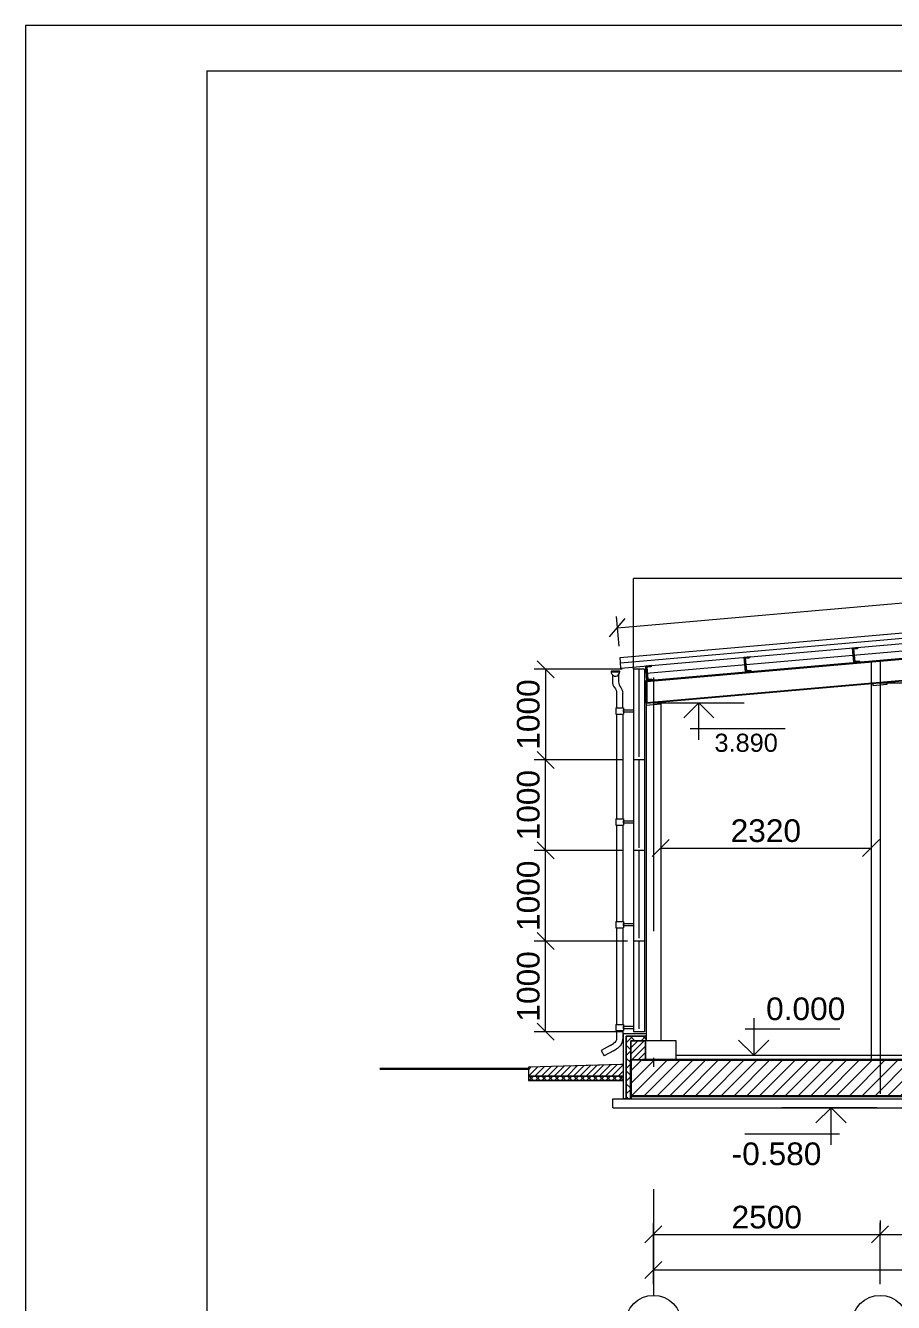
# Model space of a CAD drawing. Header units: metres. Extents: x 14775 to 14878, y 5674 to 5737.
# Drawn here: x 14798.84 to 14808.42, y 5689.66 to 5703.75 of the extents above; entities that cross this region are included whole.
import ezdxf
from ezdxf.enums import TextEntityAlignment as Align

# ---------------------------------------------------------------- set-up
doc = ezdxf.new("R2010")
doc.units = ezdxf.units.M
doc.header["$MEASUREMENT"] = 0
doc.linetypes.add('DGN Style 3', pattern=[4.89804, 3.4986, -1.39944])
doc.linetypes.add('DGN Style 4', pattern=[5.601258, 2.79888, -1.39944, 0.003499, -1.39944])
doc.layers.get('Defpoints').update_dxf_attribs({"lineweight": 0})
for name, color, linetype, lineweight in [('Level 50', 7, 'Continuous', 0), ('Level 63', 7, 'Continuous', 0), ('Стены', 7, 'Continuous', 13), ('Стойки', 7, 'Continuous', 13), ('ЧЕРТЕЖ', 7, 'Continuous', 0)]:
    doc.layers.add(name, color=color, linetype=linetype, lineweight=lineweight)
doc.styles.add('Style-Arial', font='arial.ttf')
doc.styles.add('Style-txt', font='txt.shx')
doc.linetypes.add('Batt', pattern='A,-0.079,[3,dgnlstyle-ARCHLSTY.shx,S=0.002488,R=0,X=0,Y=0],-0.079', length=0.158)
doc.dimstyles.new('100', dxfattribs={"dimtxt": 0.25, "dimasz": 0.1875, "dimexe": 0.125, "dimexo": 0.125, "dimgap": 0.0625, "dimtad": 1, "dimdec": 0, "dimlfac": 1000, "dimzin": 11, "dimdsep": 46, "dimtxsty": 'Style-txt', "dimblk": 'OBLIQUE', "dimcen": 0.09, "dimadec": 0, "dimazin": 3, "dimtfac": 1, "dimtdec": 0, "dimtmove": 0, "dimatfit": 3, "dimldrblk": 'TerminatorOpen', "dimfxl": 1, "dimfrac": 2, "dimtzin": 11, "dimlwd": 0, "dimlwe": 0, "dimarcsym": 0})

# ---------------------------------------------------------------- blocks, each defined once
blk = doc.blocks.new('*U51')
at = {"layer": 'Level 50', "color": 7, "linetype": 'Continuous', "lineweight": 0}
for p, q in [((10.511, 14.855), (-10.489, 14.855)), ((-10.489, 14.855), (-10.489, -14.845))]:
    blk.add_line(p, q, dxfattribs=at)
at = {"layer": 'Level 50', "color": 7, "linetype": 'Continuous', "lineweight": 13}
for q in [(-8.489, -14.345), (10.011, 14.355)]:
    blk.add_line((-8.489, 14.355), q, dxfattribs=at)
blk = doc.blocks.new('формат А4_1')
at = {"layer": 'Level 50', "color": 7, "linetype": 'Continuous', "lineweight": 0}
blk.add_blockref('*U51', (10.489, -14.855), dxfattribs=at)
blk = doc.blocks.new('_Oblique')
at = {"color": 0, "linetype": 'ByBlock', "lineweight": -2}
blk.add_line((0.5, 0.5), (-0.5, -0.5), dxfattribs=at)
blk = doc.blocks.new('*D52')
at = {"layer": 'Defpoints', "color": 0, "linetype": 'Continuous', "lineweight": 0, "transparency": 16777216}
for p in [(14805.769, 5691.029), (14813.769, 5691.029), (14813.769, 5690.015)]:
    blk.add_point(p, dxfattribs=at)
at = {"layer": 'ЧЕРТЕЖ', "color": 7, "linetype": 'Continuous', "lineweight": 0, "transparency": 16777216}
for p, q in [((14805.769, 5690.904), (14805.769, 5689.89)), ((14813.769, 5690.904), (14813.769, 5689.89))]:
    blk.add_line(p, q, dxfattribs=at)
at = {"layer": 'ЧЕРТЕЖ', "color": 0, "linetype": 'Continuous', "lineweight": 0, "transparency": 16777216}
blk.add_line((14805.769, 5690.015), (14813.769, 5690.015), dxfattribs=at)
at = {"layer": 'ЧЕРТЕЖ', "color": 0, "linetype": 'Continuous', "lineweight": 0, "transparency": 16777216, "xscale": 0.1875, "yscale": 0.1875, "zscale": 0.1875, "rotation": 180}
blk.add_blockref('_Oblique', (14805.769, 5690.015), dxfattribs=at)
at = {"layer": 'ЧЕРТЕЖ', "color": 0, "linetype": 'Continuous', "lineweight": 0, "transparency": 16777216, "xscale": 0.1875, "yscale": 0.1875, "zscale": 0.1875}
blk.add_blockref('_Oblique', (14813.769, 5690.015), dxfattribs=at)
at = {"layer": 'ЧЕРТЕЖ', "color": 0, "linetype": 'Continuous', "lineweight": 0, "transparency": 16777216, "insert": (14809.769, 5690.205), "char_height": 0.25, "attachment_point": 5, "style": 'Style-Arial'}
blk.add_mtext('8000', dxfattribs=at)
blk = doc.blocks.new('TerminatorOpen')
at = {"color": 0, "linetype": 'ByBlock', "lineweight": -2}
for q in [(-1, 0.5), (-1, 0), (-1, -0.5)]:
    blk.add_line((0, 0), q, dxfattribs=at)
blk = doc.blocks.new('*U54')
at = {"color": 7, "linetype": 'Continuous', "lineweight": 0}
for p, q in [((-0.393, 0.204), (-0.393, -0.204)), ((0.559, 0.083), (-0.488, 0.083))]:
    blk.add_line(p, q, dxfattribs=at)
at = {"color": 7, "linetype": 'Continuous', "lineweight": 13}
for q in [(-0.559, -0.038), (-0.227, -0.038)]:
    blk.add_line((-0.393, -0.204), q, dxfattribs=at)
blk = doc.blocks.new('*D59')
at = {"layer": 'Defpoints', "color": 0, "linetype": 'Continuous', "lineweight": 0, "transparency": 16777216}
for p in [(14804.579, 5693.643), (14805.609, 5693.643), (14805.549, 5692.643)]:
    blk.add_point(p, dxfattribs=at)
at = {"layer": 'ЧЕРТЕЖ', "color": 7, "linetype": 'Continuous', "lineweight": 0, "transparency": 16777216}
for p, q in [((14805.484, 5693.643), (14804.454, 5693.643)), ((14805.424, 5692.643), (14804.454, 5692.643))]:
    blk.add_line(p, q, dxfattribs=at)
at = {"layer": 'ЧЕРТЕЖ', "color": 0, "linetype": 'Continuous', "lineweight": 0, "transparency": 16777216}
blk.add_line((14804.579, 5692.643), (14804.579, 5693.643), dxfattribs=at)
at = {"layer": 'ЧЕРТЕЖ', "color": 0, "linetype": 'Continuous', "lineweight": 0, "transparency": 16777216, "xscale": 0.1875, "yscale": 0.1875, "zscale": 0.1875}
for p, rotation in [((14804.579, 5693.643), 90), ((14804.579, 5692.643), 270)]:
    blk.add_blockref('_Oblique', p, dxfattribs=dict(at, rotation=rotation))
at = {"layer": 'ЧЕРТЕЖ', "color": 0, "linetype": 'Continuous', "lineweight": 0, "transparency": 16777216, "insert": (14804.389, 5693.143), "char_height": 0.25, "attachment_point": 5, "rotation": 90, "style": 'Style-Arial'}
blk.add_mtext('1000', dxfattribs=at)
blk = doc.blocks.new('*D60')
at = {"layer": 'Defpoints', "color": 0, "linetype": 'Continuous', "lineweight": 0, "transparency": 16777216}
for p in [(14804.579, 5694.643), (14805.549, 5694.643), (14805.549, 5693.643)]:
    blk.add_point(p, dxfattribs=at)
at = {"layer": 'ЧЕРТЕЖ', "color": 7, "linetype": 'Continuous', "lineweight": 0, "transparency": 16777216}
for p, q in [((14805.424, 5694.643), (14804.454, 5694.643)), ((14805.424, 5693.643), (14804.454, 5693.643))]:
    blk.add_line(p, q, dxfattribs=at)
at = {"layer": 'ЧЕРТЕЖ', "color": 0, "linetype": 'Continuous', "lineweight": 0, "transparency": 16777216}
blk.add_line((14804.579, 5693.643), (14804.579, 5694.643), dxfattribs=at)
at = {"layer": 'ЧЕРТЕЖ', "color": 0, "linetype": 'Continuous', "lineweight": 0, "transparency": 16777216, "xscale": 0.1875, "yscale": 0.1875, "zscale": 0.1875}
for p, rotation in [((14804.579, 5694.643), 90), ((14804.579, 5693.643), 270)]:
    blk.add_blockref('_Oblique', p, dxfattribs=dict(at, rotation=rotation))
at = {"layer": 'ЧЕРТЕЖ', "color": 0, "linetype": 'Continuous', "lineweight": 0, "transparency": 16777216, "insert": (14804.389, 5694.143), "char_height": 0.25, "attachment_point": 5, "rotation": 90, "style": 'Style-Arial'}
blk.add_mtext('1000', dxfattribs=at)
blk = doc.blocks.new('*D61')
at = {"layer": 'Defpoints', "color": 0, "linetype": 'Continuous', "lineweight": 0, "transparency": 16777216}
for p in [(14804.579, 5695.643), (14805.549, 5695.643), (14805.549, 5694.643)]:
    blk.add_point(p, dxfattribs=at)
at = {"layer": 'ЧЕРТЕЖ', "color": 7, "linetype": 'Continuous', "lineweight": 0, "transparency": 16777216}
for p, q in [((14805.424, 5695.643), (14804.454, 5695.643)), ((14805.424, 5694.643), (14804.454, 5694.643))]:
    blk.add_line(p, q, dxfattribs=at)
at = {"layer": 'ЧЕРТЕЖ', "color": 0, "linetype": 'Continuous', "lineweight": 0, "transparency": 16777216}
blk.add_line((14804.579, 5694.643), (14804.579, 5695.643), dxfattribs=at)
at = {"layer": 'ЧЕРТЕЖ', "color": 0, "linetype": 'Continuous', "lineweight": 0, "transparency": 16777216, "xscale": 0.1875, "yscale": 0.1875, "zscale": 0.1875}
for p, rotation in [((14804.579, 5695.643), 90), ((14804.579, 5694.643), 270)]:
    blk.add_blockref('_Oblique', p, dxfattribs=dict(at, rotation=rotation))
at = {"layer": 'ЧЕРТЕЖ', "color": 0, "linetype": 'Continuous', "lineweight": 0, "transparency": 16777216, "insert": (14804.389, 5695.143), "char_height": 0.25, "attachment_point": 5, "rotation": 90, "style": 'Style-Arial'}
blk.add_mtext('1000', dxfattribs=at)
blk = doc.blocks.new('*D62')
at = {"layer": 'Defpoints', "color": 0, "linetype": 'Continuous', "lineweight": 0, "transparency": 16777216}
for p in [(14805.549, 5696.643), (14804.579, 5695.643), (14805.549, 5695.643)]:
    blk.add_point(p, dxfattribs=at)
at = {"layer": 'ЧЕРТЕЖ', "color": 7, "linetype": 'Continuous', "lineweight": 0, "transparency": 16777216}
for p, q in [((14805.424, 5696.643), (14804.454, 5696.643)), ((14805.424, 5695.643), (14804.454, 5695.643))]:
    blk.add_line(p, q, dxfattribs=at)
at = {"layer": 'ЧЕРТЕЖ', "color": 0, "linetype": 'Continuous', "lineweight": 0, "transparency": 16777216}
blk.add_line((14804.579, 5696.643), (14804.579, 5695.643), dxfattribs=at)
at = {"layer": 'ЧЕРТЕЖ', "color": 0, "linetype": 'Continuous', "lineweight": 0, "transparency": 16777216, "xscale": 0.1875, "yscale": 0.1875, "zscale": 0.1875}
for p, rotation in [((14804.579, 5696.643), 90), ((14804.579, 5695.643), 270)]:
    blk.add_blockref('_Oblique', p, dxfattribs=dict(at, rotation=rotation))
at = {"layer": 'ЧЕРТЕЖ', "color": 0, "linetype": 'Continuous', "lineweight": 0, "transparency": 16777216, "insert": (14804.389, 5696.143), "char_height": 0.25, "attachment_point": 5, "rotation": 90, "style": 'Style-Arial'}
blk.add_mtext('1000', dxfattribs=at)
blk = doc.blocks.new('*U63')
at = {"layer": 'Стойки', "linetype": 'Continuous', "lineweight": 0}
h = blk.add_hatch(dxfattribs=at)
h.set_pattern_fill('HATCH', style=0, pattern_type=2)
h.set_pattern_definition([(50, (-0.14923, 0.80304), (-0.0766044, 0.064279), [])])
h.paths.add_polyline_path([(-0.32, -0.8), (0.32, -0.8), (0.22, -0.7), (-0.22, -0.7), (-0.22, 0.7), (0.22, 0.7), (0.32, 0.8), (-0.32, 0.8)])
at = {"layer": 'Стойки', "color": 7, "linetype": 'Continuous', "lineweight": 13, "flags": 128}
blk.add_lwpolyline([(-0.32, 0.8), (0.32, 0.8), (0.22, 0.7), (-0.22, 0.7), (-0.22, -0.7), (0.22, -0.7), (0.32, -0.8), (-0.32, -0.8), (-0.32, 0.8)], close=True, dxfattribs=at)
at = {"layer": 'Стойки', "color": 7, "linetype": 'Continuous', "lineweight": 0, "flags": 128}
blk.add_lwpolyline([(-0.32, -0.8), (0.32, -0.8), (0.22, -0.7), (-0.22, -0.7), (-0.22, 0.7), (0.22, 0.7), (0.32, 0.8), (-0.32, 0.8), (-0.32, -0.8)], close=True, dxfattribs=at)
blk = doc.blocks.new('*D70')
at = {"layer": 'Defpoints', "color": 0, "linetype": 'Continuous', "lineweight": 0, "transparency": 16777216}
for p in [(14813.839, 5697.842), (14813.868, 5697.514), (14805.4, 5696.773)]:
    blk.add_point(p, dxfattribs=at)
at = {"layer": 'ЧЕРТЕЖ', "color": 7, "linetype": 'Continuous', "lineweight": 0, "transparency": 16777216}
for p, q in [((14813.857, 5697.638), (14813.828, 5697.967)), ((14805.389, 5696.897), (14805.36, 5697.226))]:
    blk.add_line(p, q, dxfattribs=at)
at = {"layer": 'ЧЕРТЕЖ', "color": 0, "linetype": 'Continuous', "lineweight": 0, "transparency": 16777216}
blk.add_line((14805.371, 5697.101), (14813.839, 5697.842), dxfattribs=at)
at = {"layer": 'ЧЕРТЕЖ', "color": 0, "linetype": 'Continuous', "lineweight": 0, "transparency": 16777216, "xscale": 0.1875, "yscale": 0.1875, "zscale": 0.1875}
for p, rotation in [((14813.839, 5697.842), 5.000000000003811), ((14805.371, 5697.101), 185.0000000000038)]:
    blk.add_blockref('_Oblique', p, dxfattribs=dict(at, rotation=rotation))
at = {"layer": 'ЧЕРТЕЖ', "color": 0, "linetype": 'Continuous', "lineweight": 0, "transparency": 16777216, "insert": (14809.588, 5697.661), "char_height": 0.25, "attachment_point": 5, "rotation": 5, "style": 'Style-Arial'}
blk.add_mtext('8500', dxfattribs=at)
blk = doc.blocks.new('*D73')
at = {"layer": 'Defpoints', "color": 0, "linetype": 'Continuous', "lineweight": 0, "transparency": 16777216}
for p in [(14808.269, 5690.406), (14805.769, 5689.734), (14808.269, 5689.734)]:
    blk.add_point(p, dxfattribs=at)
at = {"layer": 'ЧЕРТЕЖ', "color": 7, "linetype": 'Continuous', "lineweight": 0, "transparency": 16777216}
for p, q in [((14805.769, 5689.859), (14805.769, 5690.531)), ((14808.269, 5689.859), (14808.269, 5690.531))]:
    blk.add_line(p, q, dxfattribs=at)
at = {"layer": 'ЧЕРТЕЖ', "color": 0, "linetype": 'Continuous', "lineweight": 0, "transparency": 16777216}
blk.add_line((14805.769, 5690.406), (14808.269, 5690.406), dxfattribs=at)
at = {"layer": 'ЧЕРТЕЖ', "color": 0, "linetype": 'Continuous', "lineweight": 0, "transparency": 16777216, "xscale": 0.1875, "yscale": 0.1875, "zscale": 0.1875, "rotation": 180}
blk.add_blockref('_Oblique', (14805.769, 5690.406), dxfattribs=at)
at = {"layer": 'ЧЕРТЕЖ', "color": 0, "linetype": 'Continuous', "lineweight": 0, "transparency": 16777216, "xscale": 0.1875, "yscale": 0.1875, "zscale": 0.1875}
blk.add_blockref('_Oblique', (14808.269, 5690.406), dxfattribs=at)
at = {"layer": 'ЧЕРТЕЖ', "color": 0, "linetype": 'Continuous', "lineweight": 0, "transparency": 16777216, "insert": (14807.019, 5690.596), "char_height": 0.25, "attachment_point": 5, "style": 'Style-Arial'}
blk.add_mtext('2500', dxfattribs=at)
blk = doc.blocks.new('*D72')
at = {"layer": 'Defpoints', "color": 0, "linetype": 'Continuous', "lineweight": 0, "transparency": 16777216}
for p in [(14813.769, 5690.406), (14808.269, 5689.734), (14813.769, 5689.734)]:
    blk.add_point(p, dxfattribs=at)
at = {"layer": 'ЧЕРТЕЖ', "color": 7, "linetype": 'Continuous', "lineweight": 0, "transparency": 16777216}
for p, q in [((14808.269, 5689.859), (14808.269, 5690.531)), ((14813.769, 5689.859), (14813.769, 5690.531))]:
    blk.add_line(p, q, dxfattribs=at)
at = {"layer": 'ЧЕРТЕЖ', "color": 0, "linetype": 'Continuous', "lineweight": 0, "transparency": 16777216}
blk.add_line((14808.269, 5690.406), (14813.769, 5690.406), dxfattribs=at)
at = {"layer": 'ЧЕРТЕЖ', "color": 0, "linetype": 'Continuous', "lineweight": 0, "transparency": 16777216, "xscale": 0.1875, "yscale": 0.1875, "zscale": 0.1875, "rotation": 180}
blk.add_blockref('_Oblique', (14808.269, 5690.406), dxfattribs=at)
at = {"layer": 'ЧЕРТЕЖ', "color": 0, "linetype": 'Continuous', "lineweight": 0, "transparency": 16777216, "xscale": 0.1875, "yscale": 0.1875, "zscale": 0.1875}
blk.add_blockref('_Oblique', (14813.769, 5690.406), dxfattribs=at)
at = {"layer": 'ЧЕРТЕЖ', "color": 0, "linetype": 'Continuous', "lineweight": 0, "transparency": 16777216, "insert": (14811.019, 5690.596), "char_height": 0.25, "attachment_point": 5, "style": 'Style-Arial'}
blk.add_mtext('5500', dxfattribs=at)
blk = doc.blocks.new('*D90')
at = {"layer": 'Defpoints', "color": 0, "linetype": 'Continuous', "lineweight": 0, "transparency": 16777216}
for p in [(14805.849, 5696.26), (14808.169, 5696.26), (14808.169, 5694.67)]:
    blk.add_point(p, dxfattribs=at)
at = {"layer": 'ЧЕРТЕЖ', "color": 7, "linetype": 'Continuous', "lineweight": 0, "transparency": 16777216}
for p, q in [((14805.849, 5696.135), (14805.849, 5694.545)), ((14808.169, 5696.135), (14808.169, 5694.545)), ((14805.849, 5694.67), (14808.169, 5694.67))]:
    blk.add_line(p, q, dxfattribs=at)
at = {"layer": 'ЧЕРТЕЖ', "color": 7, "linetype": 'Continuous', "lineweight": 0, "transparency": 16777216, "xscale": 0.1875, "yscale": 0.1875, "zscale": 0.1875, "rotation": 180}
blk.add_blockref('_Oblique', (14805.849, 5694.67), dxfattribs=at)
at = {"layer": 'ЧЕРТЕЖ', "color": 7, "linetype": 'Continuous', "lineweight": 0, "transparency": 16777216, "xscale": 0.1875, "yscale": 0.1875, "zscale": 0.1875}
blk.add_blockref('_Oblique', (14808.169, 5694.67), dxfattribs=at)
at = {"layer": 'ЧЕРТЕЖ', "color": 0, "linetype": 'Continuous', "lineweight": 0, "transparency": 16777216, "insert": (14807.009, 5694.86), "char_height": 0.25, "attachment_point": 5, "style": 'Style-Arial'}
blk.add_mtext('2320', dxfattribs=at)

msp = doc.modelspace()

# ---------------------------------------------------------------- hatches: boundary and pattern name
at = {"layer": 'ЧЕРТЕЖ', "linetype": 'Continuous', "lineweight": 0}
h = msp.add_hatch(dxfattribs=at)
h.set_pattern_fill('CROSSHATCH', style=0, pattern_type=2)
h.set_pattern_definition([(45, (14805.52613, 5692.43716), (-0.07071, 0.07071), []), (315, (14805.52613, 5692.43716), (0.07071, 0.07071), [])])
h.paths.add_polyline_path([(14805.5194, 5691.9031), (14805.5194, 5692.3331), (14805.5194, 5692.5431), (14805.6894, 5692.5431), (14805.6894, 5692.5931), (14805.4694, 5692.5931), (14805.4694, 5691.9031)])
h = msp.add_hatch(dxfattribs=at)
h.set_pattern_fill('HATCH', style=0, pattern_type=2)
h.set_pattern_definition([(45, (14805.644716, 5692.449003), (-0.035355, 0.035355), [])])
h.paths.add_polyline_path([(14805.5194, 5692.5431), (14805.5194, 5692.3331), (14805.6794, 5692.3331), (14805.6794, 5692.5431)])
at = {"layer": 'ЧЕРТЕЖ', "linetype": 'DGN Style 4', "lineweight": 0}
h = msp.add_hatch(dxfattribs=at)
h.set_pattern_fill('HATCH', style=0, pattern_type=2)
h.set_pattern_definition([(45, (14810.18937, 5691.93313), (-0.0707107, 0.0707107), [])])
h.paths.add_polyline_path([(14810.1894, 5691.9331), (14805.5194, 5691.9331), (14805.5194, 5692.3331), (14810.7894, 5692.3331), (14810.7894, 5691.9331), (14811.2894, 5691.9331), (14811.2894, 5692.3331), (14814.0194, 5692.3331), (14814.0194, 5691.9331), (14811.8894, 5691.9331), (14811.5894, 5691.6331), (14810.4894, 5691.6331)])
h = msp.add_hatch(dxfattribs=at)
h.set_pattern_fill('HATCH', style=0, pattern_type=2)
h.set_pattern_definition([(45, (14804.89535, 5692.2331), (-0.0353553, 0.0353553), [])])
h.paths.add_polyline_path([(14804.3894, 5692.1531), (14805.4394, 5692.1531), (14805.4394, 5692.2831), (14805.4094, 5692.2823), (14804.3894, 5692.2531), (14804.3894, 5692.2331)])
at = {"layer": 'ЧЕРТЕЖ', "linetype": 'Continuous', "lineweight": 0}
h = msp.add_hatch(dxfattribs=at)
h.set_pattern_fill('CROSSHATCH', style=0, pattern_type=2)
h.set_pattern_definition([(45, (14804.70429, 5692.128884), (-0.0353553, 0.0353553), []), (315, (14804.70429, 5692.128884), (0.0353553, 0.0353553), [])])
h.paths.add_polyline_path([(14804.3894, 5692.1031), (14805.4394, 5692.1031), (14805.4394, 5692.1531), (14804.3894, 5692.1531)])

# ---------------------------------------------------------------- linework, layer by layer
at = {"color": 7, "linetype": 'Continuous', "lineweight": 0}
for p, q in [((14813.8694, 5697.6431), (14805.5494, 5697.6431)), ((14805.5494, 5696.6431), (14805.5494, 5697.6431)), ((14805.6976, 5696.277), (14813.8394, 5696.9893)), ((14805.6976, 5696.2669), (14813.8494, 5696.9801))]:
    msp.add_line(p, q, dxfattribs=at)
at = {"layer": 'Level 63', "color": 7, "linetype": 'Continuous', "lineweight": 0}
for centre in [(14805.7694, 5689.4246), (14808.2694, 5689.4246)]:
    msp.add_circle(centre, 0.3091, dxfattribs=at)
at = {"layer": 'Стены', "color": 7, "linetype": 'Batt', "lineweight": 0, "ltscale": 0.3}
for p, q in [((14805.4051, 5696.7145), (14813.8442, 5697.4529)), ((14805.6094, 5696.6431), (14805.6094, 5695.6756)), ((14805.6094, 5695.6402), (14805.6094, 5694.6727)), ((14805.6094, 5694.6431), (14805.6094, 5693.6756)), ((14805.6094, 5693.6431), (14805.6094, 5692.6756))]:
    msp.add_line(p, q, dxfattribs=at)
at = {"layer": 'Стены', "color": 1, "linetype": 'DGN Style 4', "lineweight": 0}
for p, q in [((14805.7694, 5696.5524), (14805.7694, 5689.7336)), ((14808.2694, 5694.7578), (14808.2694, 5689.7336))]:
    msp.add_line(p, q, dxfattribs=at)
at = {"layer": 'ЧЕРТЕЖ', "color": 7, "linetype": 'Continuous', "lineweight": 13}
for p, q in [((14805.4, 5696.7729), (14813.8676, 5697.5137)), ((14805.4104, 5696.6534), (14813.8676, 5697.3933)), ((14805.6976, 5696.5179), (14813.8394, 5697.2302)), ((14805.6976, 5696.5079), (14813.8394, 5697.2202)), ((14805.4104, 5696.6534), (14805.4, 5696.7729)), ((14808.1694, 5696.7241), (14808.1694, 5692.3331)), ((14808.2694, 5696.7329), (14808.2694, 5692.3331)), ((14805.5494, 5696.6431), (14805.5494, 5695.6431)), ((14805.6694, 5696.6431), (14805.5494, 5696.6431)), ((14805.6694, 5696.6431), (14805.6694, 5695.6431)), ((14805.6894, 5696.2461), (14805.6894, 5692.5431)), ((14805.8494, 5696.2601), (14805.8494, 5692.5431)), ((14805.6694, 5695.6431), (14805.5494, 5695.6431)), ((14805.5494, 5695.6431), (14805.5494, 5692.6431)), ((14805.6694, 5695.6431), (14805.6694, 5692.6431)), ((14805.6694, 5694.6431), (14805.5494, 5694.6431)), ((14805.6694, 5693.6431), (14805.5494, 5693.6431)), ((14805.6694, 5692.6431), (14805.5494, 5692.6431)), ((14805.4394, 5692.2831), (14804.3894, 5692.2531)), ((14804.3894, 5692.2531), (14804.3894, 5692.1031)), ((14805.4394, 5692.1531), (14804.3894, 5692.1531)), ((14805.4394, 5692.1031), (14804.3894, 5692.1031)), ((14805.5194, 5691.9031), (14805.4394, 5691.9031)), ((14805.5194, 5691.9031), (14805.4394, 5691.9031))]:
    msp.add_line(p, q, dxfattribs=at)
at = {"layer": 'ЧЕРТЕЖ', "color": 7, "linetype": 'DGN Style 3', "lineweight": 13}
msp.add_line((14805.692, 5696.5977), (14813.8409, 5697.3106), dxfattribs=at)
at = {"layer": 'ЧЕРТЕЖ', "color": 7, "linetype": 'Continuous', "lineweight": 0}
for p, q in [((14805.3158, 5696.5811), (14805.3158, 5696.5056)), ((14805.3842, 5696.5811), (14805.3842, 5696.5056)), ((14808.2694, 5696.4919), (14809.2694, 5696.4919)), ((14805.3619, 5696.3779), (14805.3619, 5696.2163)), ((14805.4303, 5696.2163), (14805.4303, 5696.3779)), ((14805.7694, 5696.2732), (14806.7694, 5696.2732)), ((14805.355, 5696.2163), (14805.4372, 5696.2163)), ((14805.355, 5696.2163), (14805.355, 5696.1479)), ((14805.355, 5696.1479), (14805.4372, 5696.1479)), ((14805.3619, 5696.1479), (14805.3619, 5694.9922)), ((14805.4303, 5696.1479), (14805.4303, 5694.9922)), ((14805.4372, 5696.2163), (14805.4372, 5696.1479)), ((14805.355, 5694.9922), (14805.4372, 5694.9922)), ((14805.355, 5694.9922), (14805.355, 5694.9238)), ((14805.4372, 5694.9922), (14805.4372, 5694.9238)), ((14805.355, 5694.9238), (14805.4372, 5694.9238)), ((14805.3619, 5694.9238), (14805.3619, 5693.8581)), ((14805.4303, 5694.9238), (14805.4303, 5693.8581)), ((14805.355, 5693.8581), (14805.4372, 5693.8581)), ((14805.355, 5693.8581), (14805.355, 5693.7896)), ((14805.4372, 5693.8581), (14805.4372, 5693.7896)), ((14805.355, 5693.7896), (14805.4372, 5693.7896)), ((14805.3619, 5693.7896), (14805.3619, 5692.7239)), ((14805.4303, 5693.7896), (14805.4303, 5692.7239)), ((14805.355, 5692.7239), (14805.4372, 5692.7239)), ((14805.355, 5692.7239), (14805.355, 5692.6555)), ((14805.4372, 5692.7239), (14805.4372, 5692.6555)), ((14805.355, 5692.6555), (14805.4372, 5692.6555)), ((14805.3619, 5692.6555), (14805.3619, 5692.5716)), ((14805.2921, 5692.4918), (14805.1928, 5692.4345)), ((14805.3263, 5692.4326), (14805.3619, 5692.4531)), ((14805.1928, 5692.4345), (14805.227, 5692.3752)), ((14805.3263, 5692.4326), (14805.227, 5692.3752)), ((14805.3194, 5691.8031), (14805.3194, 5691.9031)), ((14805.3194, 5691.8031), (14805.3194, 5691.9031)), ((14805.5194, 5691.9331), (14805.5194, 5691.9031)), ((14805.5194, 5691.9331), (14805.5194, 5691.9031)), ((14808.2339, 5691.8031), (14807.1861, 5691.8031))]:
    msp.add_line(p, q, dxfattribs=at)
at = {"layer": 'ЧЕРТЕЖ', "color": 7, "linetype": 'Continuous', "lineweight": 30}
for p, q in [((14805.5194, 5692.3331), (14805.5194, 5691.9031)), ((14805.6494, 5692.3331), (14810.7894, 5692.3331)), ((14802.752, 5692.2331), (14804.3894, 5692.2331)), ((14805.5194, 5691.9331), (14810.1894, 5691.9331))]:
    msp.add_line(p, q, dxfattribs=at)
at = {"layer": 'ЧЕРТЕЖ', "color": 7, "linetype": 'DGN Style 3', "lineweight": 0}
msp.add_line((14806.0194, 5692.3831), (14813.5194, 5692.3831), dxfattribs=at)
at = {"layer": 'ЧЕРТЕЖ', "color": 7, "linetype": 'Continuous', "lineweight": 0, "flags": 128}
for points in [[(14805.4303, 5692.6555), (14805.4303, 5692.5716)], [(14805.2921, 5692.4918), (14805.3277, 5692.5123)], [(14805.3194, 5691.9031), (14810.1769, 5691.9031), (14810.4769, 5691.6031), (14811.6018, 5691.6031), (14811.9018, 5691.9031), (14814.2194, 5691.9031)], [(14805.5194, 5691.9331), (14810.1894, 5691.9331), (14810.4894, 5691.6331), (14811.5894, 5691.6331), (14811.8894, 5691.9331), (14814.0194, 5691.9331)], [(14805.3194, 5691.8031), (14810.1355, 5691.8031), (14810.4355, 5691.5031), (14811.6432, 5691.5031), (14811.9432, 5691.8031), (14814.2194, 5691.8031)]]:
    msp.add_lwpolyline(points, dxfattribs=at)
at = {"layer": 'ЧЕРТЕЖ', "color": 7, "linetype": 'Continuous', "lineweight": 13, "flags": 128}
for points in [[(14805.4394, 5691.9031), (14805.4394, 5692.6231), (14805.6894, 5692.6231)], [(14805.4694, 5691.9031), (14805.4694, 5692.5931), (14805.6894, 5692.5931)], [(14805.5194, 5691.9031), (14805.5194, 5692.5431), (14805.6894, 5692.5431)]]:
    msp.add_lwpolyline(points, dxfattribs=at)
at = {"layer": 'ЧЕРТЕЖ', "color": 7, "linetype": 'Continuous', "lineweight": 0, "flags": 128}
msp.add_lwpolyline([(14805.5194, 5691.9031), (14805.5194, 5692.3331), (14805.5194, 5692.5431), (14805.6894, 5692.5431), (14805.6894, 5692.5931), (14805.4694, 5692.5931), (14805.4694, 5691.9031), (14805.5194, 5691.9031)], close=True, dxfattribs=at)
at = {"layer": 'ЧЕРТЕЖ', "color": 7, "linetype": 'DGN Style 4', "lineweight": 0, "flags": 128}
for points in [[(14810.1894, 5691.9331), (14805.5194, 5691.9331), (14805.5194, 5692.3331), (14810.7894, 5692.3331), (14810.7894, 5692.3331), (14810.7894, 5691.9331), (14810.7894, 5691.9331), (14811.2894, 5691.9331), (14811.2894, 5692.3331), (14811.2894, 5692.3331), (14811.2894, 5692.3331), (14814.0194, 5692.3331), (14814.0194, 5691.9331), (14811.8894, 5691.9331), (14811.5894, 5691.6331), (14810.4894, 5691.6331), (14810.1894, 5691.9331)], [(14804.3894, 5692.1531), (14805.4394, 5692.1531), (14805.4394, 5692.2831), (14805.4094, 5692.2823), (14804.3894, 5692.2531), (14804.3894, 5692.2331), (14804.3894, 5692.1531)]]:
    msp.add_lwpolyline(points, close=True, dxfattribs=at)
at = {"layer": 'ЧЕРТЕЖ', "color": 7, "linetype": 'Continuous', "lineweight": 0}
for centre, radius, start, end in [((14805.35, 5696.613), 0.0467, 180, 222.93392), ((14805.35, 5696.613), 0.0467, 222.93392, 0), ((14805.4158, 5696.5056), 0.1, 180, 219.70048), ((14805.4842, 5696.5056), 0.1, 180, 219.70048)]:
    msp.add_arc(centre, radius, start, end, dxfattribs=at)
at = {"layer": 'ЧЕРТЕЖ', "color": 7, "linetype": 'Continuous', "lineweight": 0, "extrusion": (0, 0, -1)}
for centre, radius, start, end in [((-14805.2619, 5696.3779), 0.1, 140.29952, 180), ((-14805.3303, 5696.3779), 0.1, 140.29952, 180), ((-14805.2935, 5692.5716), 0.0684, 180, 240), ((-14805.2935, 5692.5716), 0.1368, 180, 240)]:
    msp.add_arc(centre, radius, start, end, dxfattribs=at)
at = {"layer": 'ЧЕРТЕЖ', "color": 7, "linetype": 'Continuous', "lineweight": 0}
for points in [[(14805.3033, 5696.613), (14805.3967, 5696.613), (14805.3967, 5696.6224), (14805.3033, 5696.6224)], [(14805.5471, 5696.169), (14805.4372, 5696.169), (14805.4372, 5696.1952), (14805.5471, 5696.1952)], [(14805.5471, 5694.9449), (14805.4372, 5694.9449), (14805.4372, 5694.9711), (14805.5471, 5694.9711)], [(14805.5471, 5693.8108), (14805.4372, 5693.8108), (14805.4372, 5693.8369), (14805.5471, 5693.8369)], [(14805.5471, 5692.6766), (14805.4372, 5692.6766), (14805.4372, 5692.7028), (14805.5471, 5692.7028)], [(14805.5194, 5692.5431), (14805.5194, 5692.3331), (14805.6794, 5692.3331), (14805.6794, 5692.5431)], [(14804.3894, 5692.1031), (14805.4394, 5692.1031), (14805.4394, 5692.1531), (14804.3894, 5692.1531)]]:
    msp.add_3dface(points, dxfattribs=at)
at = {"layer": 'ЧЕРТЕЖ', "color": 7, "linetype": 'Continuous', "lineweight": 13}
for points in [[(14805.6976, 5696.2669), (14805.6876, 5696.2669), (14805.6876, 5696.5169), (14805.6976, 5696.5169)], [(14808.1894, 5696.4649), (14808.3488, 5696.4788), (14808.347, 5696.4987), (14808.1876, 5696.4848)], [(14805.6893, 5696.2461), (14805.8487, 5696.2601), (14805.8469, 5696.28), (14805.6876, 5696.2661)], [(14805.5194, 5692.3331), (14806.0194, 5692.3331), (14806.0194, 5692.5431), (14805.5194, 5692.5431)], [(14805.6794, 5692.3331), (14805.5194, 5692.3331), (14805.5194, 5692.5431), (14805.6794, 5692.5431)]]:
    msp.add_3dface(points, dxfattribs=at)

# ---------------------------------------------------------------- block references
at = {"color": 7, "linetype": 'Continuous', "lineweight": 0, "extrusion": (0, 0, -1), "rotation": 180}
msp.add_blockref('*U54', (-14806.6622, 5696.0689), dxfattribs=at)
at = {"color": 7, "linetype": 'Continuous', "lineweight": 0}
msp.add_blockref('*U54', (14807.2675, 5692.5875), dxfattribs=at)
at = {"color": 7, "linetype": 'Continuous', "lineweight": 0, "rotation": 180}
msp.add_blockref('*U54', (14807.3347, 5691.5988), dxfattribs=at)
at = {"layer": 'Level 50', "color": 7, "linetype": 'Continuous', "lineweight": 0}
msp.add_blockref('формат А4_1', (14798.8419, 5703.7458), dxfattribs=at)
at = {"layer": 'Стойки', "color": 7, "linetype": 'Continuous', "lineweight": 13, "xscale": 0.1, "yscale": 0.1, "rotation": 5.000000000255391}
for p in [(14808.0052, 5696.8001), (14805.7225, 5696.6004), (14806.8098, 5696.6955)]:
    msp.add_blockref('*U63', p, dxfattribs=at)

# ---------------------------------------------------------------- texts
at = {"color": 7, "linetype": 'Continuous', "lineweight": 0, "style": 'Style-Arial'}
msp.add_text('3.890', height=0.2, dxfattribs=at).set_placement((14806.4419, 5695.9316), align=Align.TOP_LEFT)
at = {"layer": 'ЧЕРТЕЖ', "color": 7, "linetype": 'Continuous', "lineweight": 0, "char_height": 0.25, "line_spacing_factor": 0.72, "style": 'Style-txt'}
for s, insert, attachment_point in [('\\fArial|b0|i0|c204204|p39;0.000', (14807.0115, 5693.0211), 1), ('\\fArial|b0|i0|c204204|p39;-0.580', (14807.6218, 5691.4212), 3)]:
    msp.add_mtext(s, dxfattribs=dict(at, insert=insert, attachment_point=attachment_point))

# ---------------------------------------------------------------- dimensions: what is measured, and where the dimension line sits
at = {"layer": 'ЧЕРТЕЖ', "color": 7, "linetype": 'Continuous', "lineweight": 0}
for base, p1, p2, angle, picture, middle in [((14813.8389, 5697.8422), (14805.4, 5696.7729), (14813.8676, 5697.5137), 5, '*D70', (14809.5885, 5697.6612)), ((14804.5792, 5695.6431), (14805.5494, 5696.6431), (14805.5494, 5695.6431), 270, '*D62', (14804.389, 5696.1431)), ((14804.5792, 5695.6431), (14805.5494, 5694.6431), (14805.5494, 5695.6431), 90, '*D61', (14804.389, 5695.1431)), ((14804.5792, 5694.6431), (14805.5494, 5693.6431), (14805.5494, 5694.6431), 90, '*D60', (14804.389, 5694.1431)), ((14804.5792, 5693.6431), (14805.5494, 5692.6431), (14805.6094, 5693.6431), 90, '*D59', (14804.389, 5693.1431))]:
    dim = msp.add_linear_dim(base=base, p1=p1, p2=p2, angle=angle, dimstyle='100', override={"dimtxsty": 'Style-Arial', "dimclre": 7, "dimtofl": 0, "dimtmove": 1, "dimfrac": 0}, dxfattribs=at)
    dim.commit()
    dim.dimension.update_dxf_attribs({"geometry": picture, "text_midpoint": middle})
for base, p1, p2, override, picture, middle in [((14808.1694, 5694.6699), (14805.8494, 5696.2601), (14808.1694, 5696.2601), {"dimtxsty": 'Style-Arial', "dimclrd": 7, "dimclre": 7, "dimtofl": 0, "dimtmove": 1, "dimfrac": 0}, '*D90', (14807.0094, 5694.8602)), ((14813.7694, 5690.0146), (14805.7694, 5691.0293), (14813.7694, 5691.0293), {"dimtxsty": 'Style-Arial', "dimclre": 7, "dimtofl": 0, "dimtmove": 1, "dimfrac": 0}, '*D52', (14809.7694, 5690.2047)), ((14808.2694, 5690.4059), (14805.7694, 5689.7336), (14808.2694, 5689.7336), {"dimtxsty": 'Style-Arial', "dimclre": 7, "dimtofl": 0, "dimtmove": 1, "dimfrac": 0}, '*D73', (14807.0194, 5690.5961)), ((14813.7694, 5690.4059), (14808.2694, 5689.7336), (14813.7694, 5689.7336), {"dimtxsty": 'Style-Arial', "dimclre": 7, "dimtofl": 0, "dimtmove": 1, "dimfrac": 0}, '*D72', (14811.0194, 5690.5961))]:
    dim = msp.add_linear_dim(base=base, p1=p1, p2=p2, dimstyle='100', override=override, dxfattribs=at)
    dim.commit()
    dim.dimension.update_dxf_attribs({"geometry": picture, "text_midpoint": middle})

doc.saveas('drawing.dxf')
